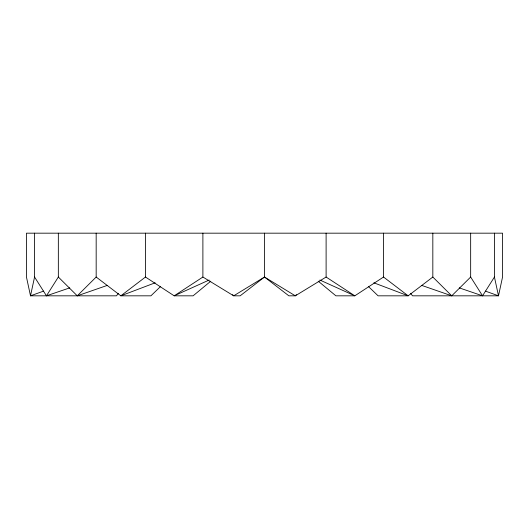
<?xml version="1.0" encoding="UTF-8"?>
<svg xmlns="http://www.w3.org/2000/svg" width="529" height="529" viewBox="0 0 529 529"><rect width="100%" height="100%" fill="white"/><g stroke="black" fill="none" stroke-linecap="round" stroke-linejoin="round"><path stroke-width="0.79" d="M34.564 233.177L34.564 277.031L30.503 295.823L116.466 295.823L118.456 293.317M34.564 277.031L46.453 295.823L58.342 277.031L58.342 233.177M459.284 287.882L482.547 295.823L494.436 277.031L494.436 233.177M296.425 294.646L295.308 295.823L288.854 295.823L264.5 277.031L264.5 233.177M58.342 277.031L77.26 295.823L96.172 277.031L96.172 233.177M421.567 285.349L451.74 295.823L470.658 277.031L470.658 233.177M160.36 286.711L150.91 295.823L120.824 295.823L96.172 277.031M210.747 281.203L193.092 295.823L174.18 295.823L145.475 277.031L145.475 233.177M326.109 233.177L326.109 277.031L295.308 295.823L264.5 277.031L240.146 295.823L233.692 295.823L202.891 277.031L202.891 233.177M145.475 277.031L120.824 295.823L155.142 282.81M432.828 233.177L432.828 277.031L408.176 295.823L378.09 295.823L368.64 286.711M202.891 277.031L174.18 295.823L209.1 280.053M383.525 233.177L383.525 277.031L354.82 295.823L335.908 295.823L318.253 281.203M264.5 277.031L233.692 295.823L232.575 294.646M43.557 291.122L30.503 295.823L26.45 277.031L26.45 233.177L502.55 233.177L502.55 277.031L498.497 295.823L412.534 295.823L410.544 293.317M77.26 295.823L107.433 285.349M46.453 295.823L69.716 287.882M485.443 291.122L498.497 295.823L494.436 277.031M373.858 282.81L408.176 295.823L383.525 277.031M319.9 280.053L354.82 295.823L326.109 277.031M432.828 277.031L451.74 295.823M470.658 277.031L482.547 295.823"/></g></svg>
